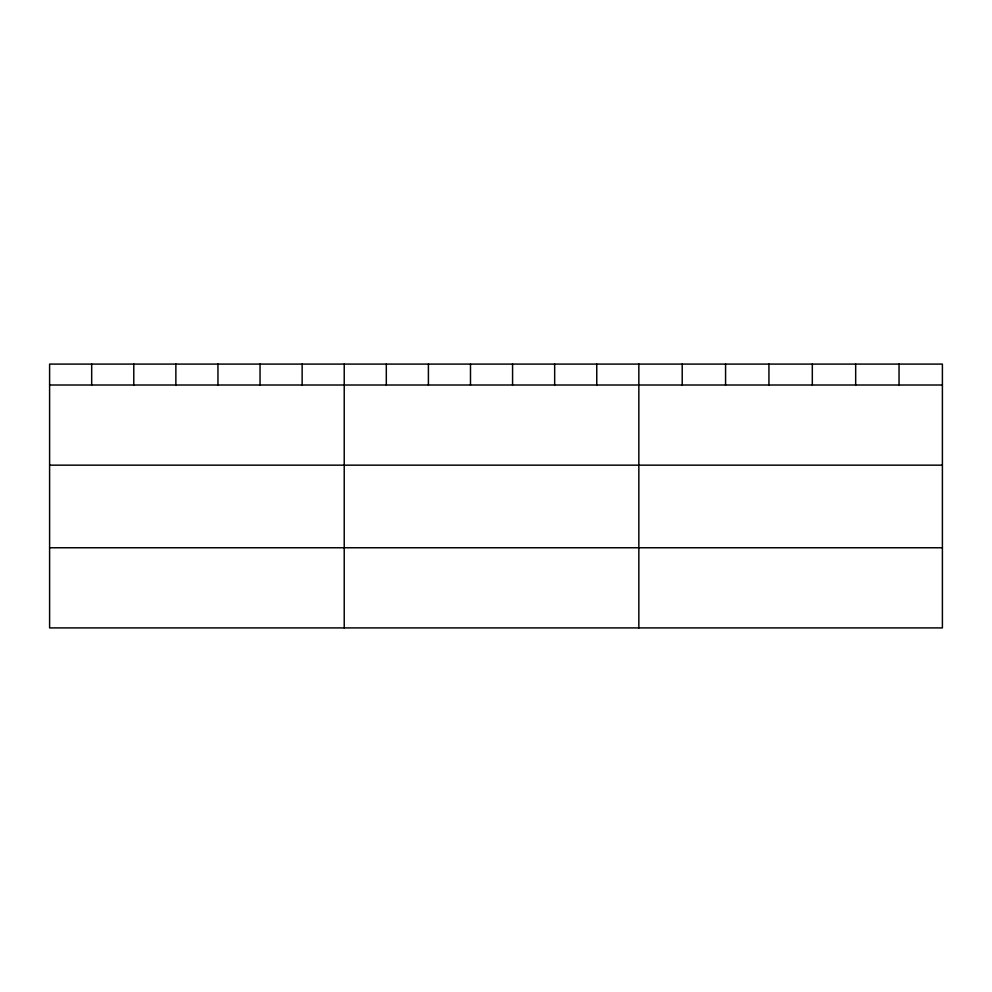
<?xml version="1.0" encoding="UTF-8"?>
<svg xmlns="http://www.w3.org/2000/svg" width="992" height="992" viewBox="0 0 992 992"><rect width="100%" height="100%" fill="white"/><g stroke="black" fill="none" stroke-linecap="round" stroke-linejoin="round"><path stroke-width="1.49" d="M942.4 385.008L942.4 627.911L49.6 627.911L49.6 364.089L942.4 364.089L942.4 385.008L49.6 385.008M49.6 465.161L942.4 465.161M49.6 547.758L942.4 547.758M899.037 364.089L899.037 385.008M855.674 364.089L855.674 385.008M812.312 364.089L812.312 385.008M768.936 364.089L768.936 385.008M725.574 364.089L725.574 385.008M682.211 364.089L682.211 385.008M638.848 364.089L638.848 627.911M596.762 364.089L596.762 385.008M554.664 364.089L554.664 385.008M512.579 364.089L512.579 385.008M470.493 364.089L470.493 385.008M428.408 364.089L428.408 385.008M386.31 364.089L386.31 385.008M344.224 364.089L344.224 627.911M302.138 364.089L302.138 385.008M260.04 364.089L260.04 385.008M217.955 364.089L217.955 385.008M175.869 364.089L175.869 385.008M133.784 364.089L133.784 385.008M91.686 364.089L91.686 385.008"/></g></svg>
